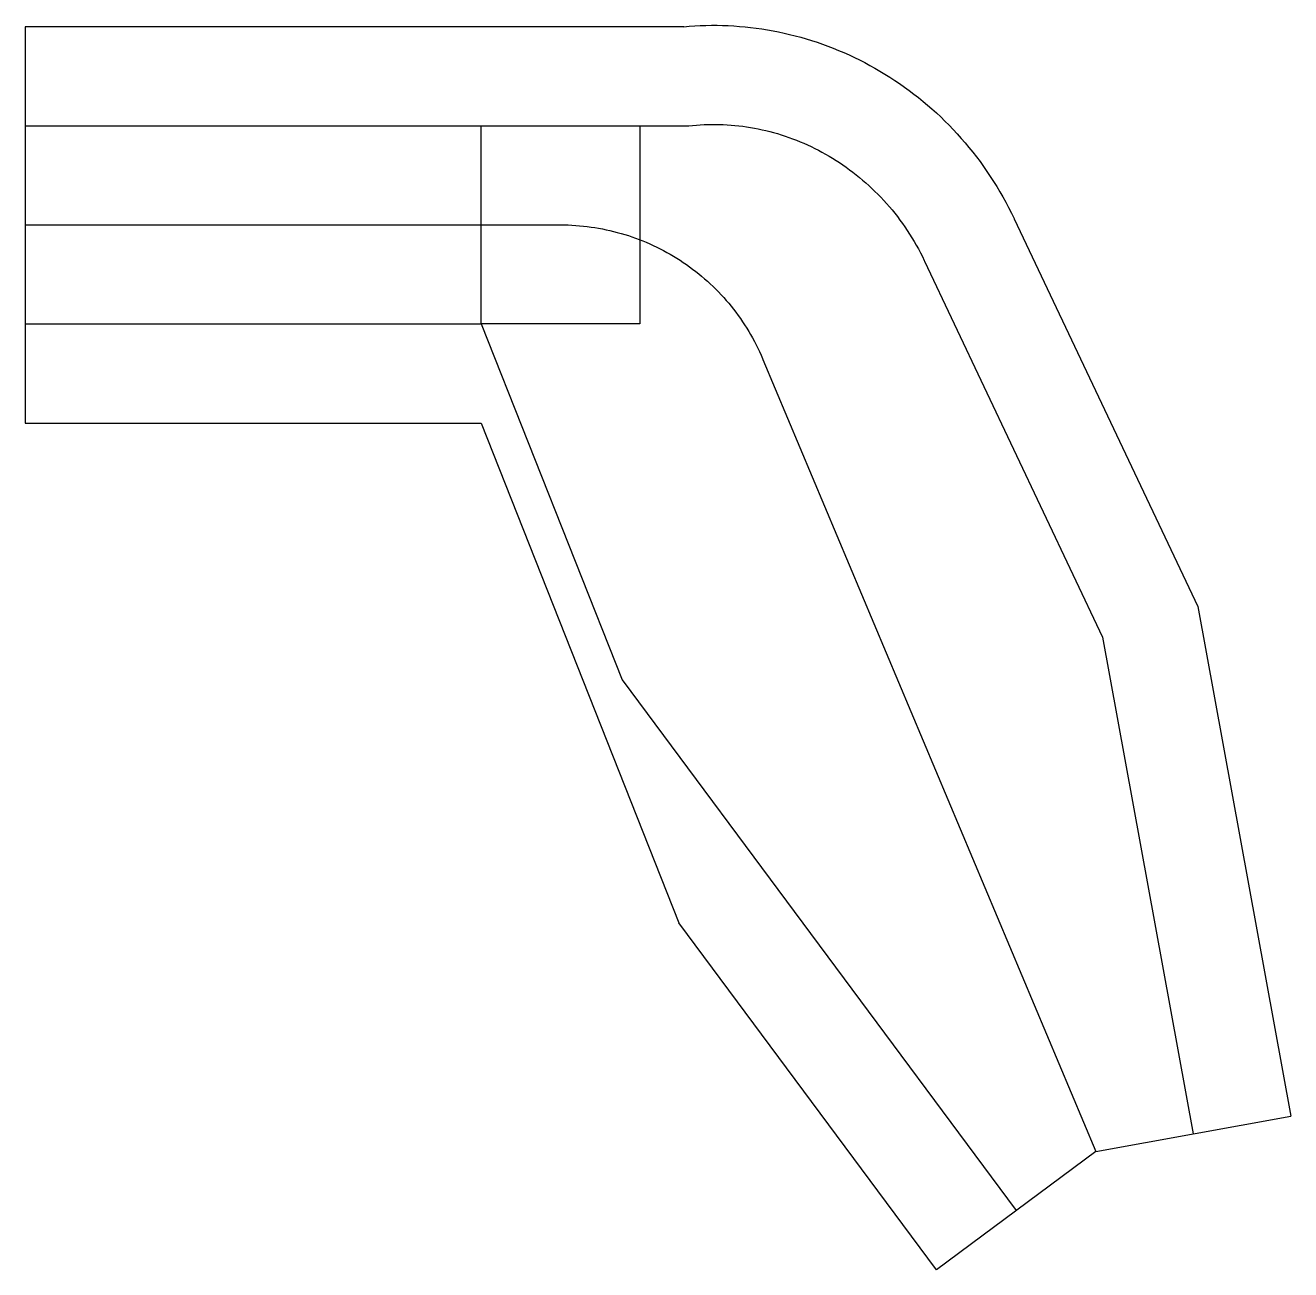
# Model space of a CAD drawing. Header units: metres. Extents: x -10000 to 13644, y -19528 to 3730.
import ezdxf

# ---------------------------------------------------------------- set-up
doc = ezdxf.new("R2010")
doc.units = ezdxf.units.M

msp = doc.modelspace()

# ---------------------------------------------------------------- linework, layer by layer
at = {"color": 1}
for p, q in [((-10000, 3704), (-10000, -3704)), ((2302, 3704), (-10000, 3704)), ((-10000, 1852), (2397, 1852)), ((8478, 112), (11909, -7135)), ((6804, -680), (10130, -7707)), ((-10000, -1852), (-1482, -1852)), ((-1482, -1852), (1151, -8506)), ((-10000, -3704), (-1482, -3704)), ((-1482, -3704), (2214, -13046)), ((11909, -7135), (13644, -16656)), ((10130, -7707), (11822, -16988)), ((1151, -8506), (8513, -18424)), ((7026, -19528), (2214, -13046)), ((10000, -17321), (13644, -16656)), ((10000, -17321), (7026, -19528))]:
    msp.add_line(p, q, dxfattribs=at)
for points in [[(2302, 3704), (2405, 3713), (2509, 3720), (2612, 3725), (2716, 3729), (2821, 3730), (2925, 3730), (3030, 3728), (3134, 3724), (3239, 3719), (3344, 3711), (3448, 3702), (3553, 3691), (3658, 3678), (3762, 3663), (3867, 3646), (3971, 3628), (4075, 3607), (4178, 3585), (4282, 3561), (4385, 3535), (4488, 3507), (4590, 3478), (4693, 3446), (4794, 3413), (4895, 3378), (4996, 3341), (5096, 3302), (5196, 3262), (5295, 3220), (5394, 3176), (5491, 3130), (5588, 3082), (5685, 3033), (5780, 2982), (5875, 2929), (5969, 2875), (6062, 2819), (6155, 2761), (6246, 2701), (6337, 2640), (6426, 2577), (6514, 2513), (6602, 2446), (6688, 2379), (6774, 2309), (6858, 2238), (6941, 2166), (7023, 2092), (7104, 2017), (7183, 1940), (7261, 1861), (7338, 1781), (7414, 1700), (7488, 1617), (7561, 1533), (7633, 1447), (7703, 1360), (7771, 1272), (7839, 1183), (7904, 1092), (7969, 1000), (8031, 907), (8092, 812), (8152, 717), (8210, 620), (8266, 522), (8321, 423), (8374, 323), (8425, 222), (8475, 120), (8478, 112)], [(1482, -1852), (-1482, -1852), (-1482, 1852), (1482, 1852), (1482, -1852)], [(2397, 1852), (2468, 1859), (2539, 1866), (2610, 1871), (2682, 1875), (2754, 1877), (2826, 1878), (2898, 1878), (2970, 1877), (3042, 1875), (3115, 1871), (3187, 1866), (3260, 1859), (3332, 1852), (3405, 1843), (3477, 1833), (3550, 1821), (3622, 1809), (3694, 1795), (3766, 1779), (3838, 1763), (3910, 1745), (3982, 1726), (4053, 1705), (4125, 1683), (4196, 1660), (4266, 1636), (4337, 1610), (4407, 1584), (4477, 1555), (4546, 1526), (4615, 1495), (4683, 1463), (4752, 1430), (4819, 1396), (4886, 1360), (4953, 1323), (5019, 1285), (5085, 1246), (5150, 1205), (5214, 1163), (5278, 1120), (5341, 1076), (5403, 1031), (5465, 984), (5526, 937), (5587, 888), (5646, 838), (5705, 787), (5763, 735), (5820, 681), (5876, 627), (5932, 572), (5987, 515), (6040, 457), (6093, 399), (6145, 339), (6196, 279), (6246, 217), (6295, 154), (6343, 91), (6390, 26), (6435, -39), (6480, -105), (6524, -173), (6566, -241), (6608, -310), (6648, -379), (6687, -450), (6725, -521), (6762, -594), (6798, -666), (6804, -680)], [(-10000, 0), (0, 0), (72, -1), (143, -2), (215, -6), (286, -10), (358, -16), (429, -22), (500, -31), (571, -40), (642, -51), (712, -62), (783, -75), (853, -90), (923, -105), (993, -122), (1062, -140), (1131, -159), (1200, -179), (1268, -201), (1336, -224), (1403, -247), (1470, -273), (1537, -299), (1603, -326), (1669, -355), (1734, -384), (1799, -415), (1863, -447), (1926, -480), (1989, -514), (2051, -550), (2113, -586), (2174, -623), (2235, -662), (2294, -701), (2353, -742), (2412, -784), (2469, -826), (2526, -870), (2582, -914), (2637, -960), (2692, -1006), (2745, -1054), (2798, -1102), (2850, -1152), (2901, -1202), (2951, -1253), (3001, -1305), (3049, -1358), (3097, -1411), (3143, -1466), (3189, -1521), (3233, -1577), (3277, -1634), (3319, -1691), (3361, -1750), (3402, -1809), (3441, -1868), (3480, -1929), (3517, -1990), (3553, -2051), (3589, -2114), (3623, -2177), (3656, -2240), (3688, -2304), (3719, -2369), (3748, -2434), (3777, -2500), (3783, -2515), (10000, -17321)]]:
    msp.add_lwpolyline(points, dxfattribs=at)

doc.saveas('drawing.dxf')
